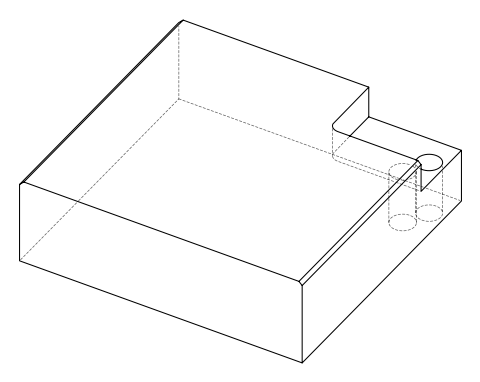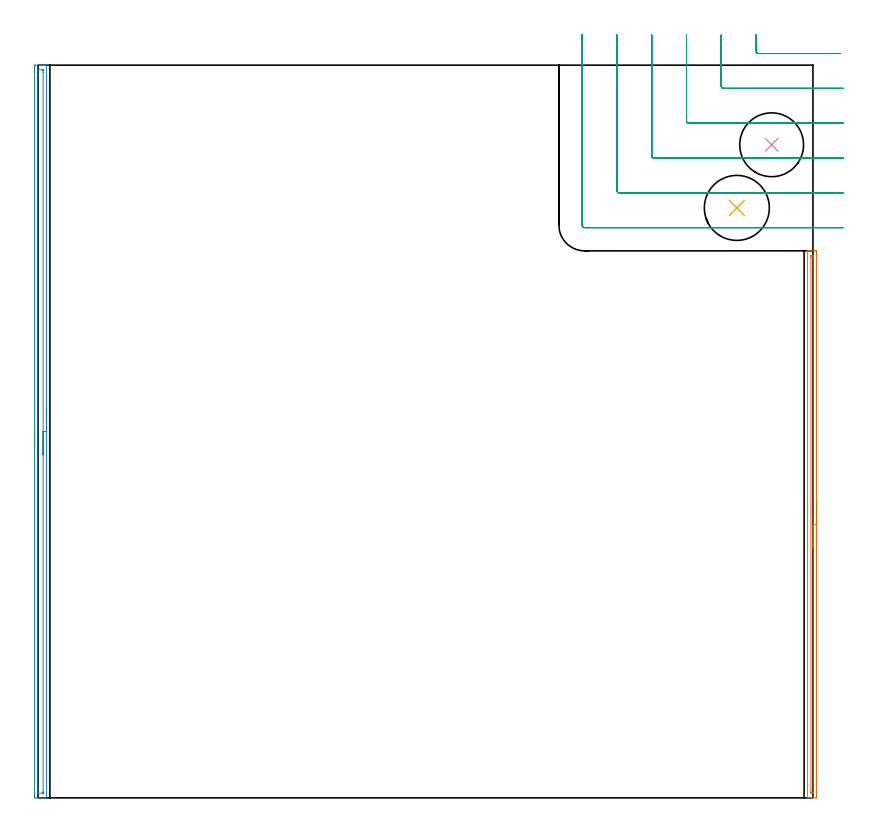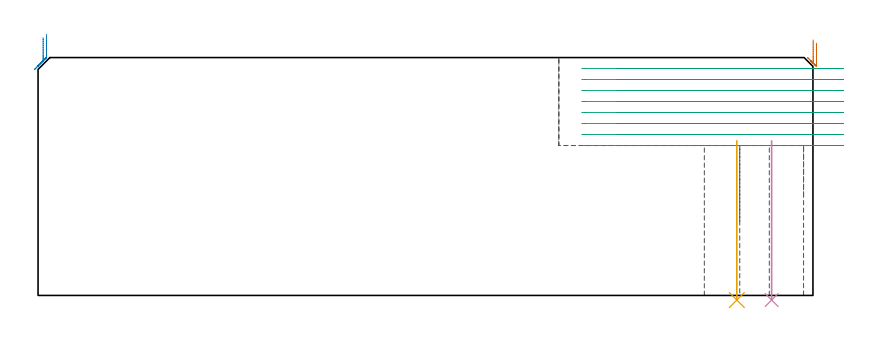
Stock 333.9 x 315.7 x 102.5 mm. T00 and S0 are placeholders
(PLAN: 5 operations, 3 tool changes, 22.5 min)
(1 AREA_MILL | FG_CHAMFER_SURFACE | UGT0205_001 | 3.93 min | 1724 mm3)
(2 AREA_MILL_1 | FG_CHAMFER_SURFACE_1 | UGT0205_001 | 5.24 min | 4113 mm3)
(3 MILL_CORNER_NOTCH_RECTANGULAR | CORNER_NOTCH_RECTANGULAR | UGT0201_094 | Follow Part, ap 5, ae 75% | 12.81 min | 330970 mm3)
(4 INDEXABLE_INSERT_DRILL_THROUGH_HOLE_FROM_SOLID | STEP1HOLE | NXT0302_026 | 0.28 min | 38351 mm3)
(5 INDEXABLE_INSERT_DRILL_THROUGH_HOLE_FROM_SOLID_1 | STEP1HOLE_1 | NXT0302_027 | 0.28 min | 39762 mm3)
(TOOL UGT0205_001 | Chamfer Mill 20 x 3 x 45 deg. | D20 FL50 Z2)
(TOOL UGT0201_094 | End mill 20 mm | D20 FL38 Z4)
(TOOL NXT0302_026 | Index. Insert Drill 27.5mm [880-D2750L32-03] | D27.5 PA176 FL83 Z2)
(TOOL NXT0302_027 | Index. Insert Drill 28mm [880-D2800L32-05] | D28 PA176 FL140 Z2)
(OP 1 AREA_MILL)
G17 G21 G94 G90
T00 M6
G54
G17 G0 G90 X335.4 Y127.85 S1061 M3
G43 Z112.5 H0
Z108.7
G94 G1 Y127.812 Z107.828 F250.
Y127.698 Z106.964
Y127.509 Z106.112
Y127.247 Z105.28
Y126.913 Z104.474
Y126.51 Z103.7
Y126.042 Z102.964
Y125.51 Z102.272
Y124.921 Z101.629
Y124.278 Z101.04
Y123.586 Z100.509
Y122.85 Z100.04
Y122.076 Z99.637
Y121.27 Z99.303
Y120.438 Z99.041
Y119.586 Z98.852
Y118.722 Z98.738
Y117.85 Z98.7
Y0.919
X335.399 Y0.595 Z98.701
X335.392 Y0.035 Z98.703
X335.39 Y0.007 Z98.705
X334.834 Y0. Z99.259
X334.242 Z99.855
X333.945 Z100.151
X333.352 Z100.744
X333.055 Z101.04
X332.462 Z101.637
X331.977 Z102.122
X331.638 Y0.007 Z102.453
X331.603 Y0.01 Z102.488
X331.6 Y0.149 Z102.5
Y235.551
X331.603 Y235.69 Z102.488
X331.638 Y235.693 Z102.453
X331.977 Y235.7 Z102.122
X332.462 Z101.638
X333.055 Z101.04
X334.242 Z99.855
X334.834 Y235.697 Z99.259
X335.39 Y235.693 Z98.704
X335.392 Y235.665 Z98.703
X335.399 Y235.105 Z98.701
X335.4 Y234.539 Z98.7
Y117.85
X333.986 Z100.114
Y3.229
X333.983 Y2.378 Z100.117
X333.981 Y2.342 Z100.119
X333.945 Y2.01 Z100.155
X333.427 Y2.005 Z100.673
X333.055 Y2.01 Z101.045
X333.019 Y2.378 Z101.081
X333.017 Y2.416 Z101.083
X333.014 Y3.27 Z101.086
Y232.471
X333.017 Y233.322 Z101.083
X333.019 Y233.358 Z101.081
X333.055 Y233.69 Z101.045
X333.573 Y233.695 Z100.527
X333.945 Y233.69 Z100.155
X333.981 Y233.322 Z100.119
X333.983 Y233.284 Z100.117
X333.986 Y232.43 Z100.114
Y117.85
Y116.978 Z100.152
Y116.114 Z100.266
Y115.262 Z100.455
Y114.43 Z100.717
Y113.624 Z101.051
Y112.85 Z101.454
Y112.114 Z101.923
Y111.422 Z102.454
Y110.779 Z103.043
Y110.19 Z103.686
Y109.658 Z104.379
Y109.19 Z105.114
Y108.787 Z105.888
Y108.453 Z106.694
Y108.191 Z107.526
Y108.002 Z108.378
Y107.888 Z109.243
Y107.85 Z110.114
G0 Z112.5
M5
M2
(OP 2 AREA_MILL_1)
G17 G21 G94 G90
T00 M6
G54
G17 G0 G90 X3.6 Y167.85 S1061 M3
G43 Z112.5 H0
G94 G1 Y167.812 Z111.628 F250.
Y167.698 Z110.763
Y167.509 Z109.912
Y167.247 Z109.08
Y166.913 Z108.274
Y166.51 Z107.5
Y166.042 Z106.764
Y165.51 Z106.072
Y164.921 Z105.429
Y164.278 Z104.839
Y163.586 Z104.308
Y162.85 Z103.84
Y162.076 Z103.437
Y161.27 Z103.103
Y160.438 Z102.841
Y159.586 Z102.652
Y158.722 Z102.538
Y157.85 Z102.5
Y0.172
X3.597 Y0.01 Z102.488
X3.463 Y0.002 Z102.355
X3.322 Y0. Z102.221
X3.035 Z101.934
X2.363 Z101.257
X1.152 Z100.048
X0.612 Z99.507
X-1.138 Y0.001 Z97.758
X-1.357 Y0.004 Z97.539
X-1.492 Y0.01 Z97.404
X-1.497 Y0.252 Z97.401
X-1.5 Y0.618 Z97.4
Y0.988
Y315.082
X-1.497 Y315.448 Z97.401
X-1.492 Y315.69 Z97.404
X-1.138 Y315.7 Z97.758
X0.612 Z99.507
X1.152 Z100.048
X1.488 Z100.384
X2.027 Z100.923
X2.363 Z101.257
X3.035 Z101.934
X3.322 Z102.221
X3.463 Y315.698 Z102.355
X3.598 Y315.69 Z102.488
X3.6 Y315.528 Z102.5
Y157.85
X2.186 Z101.086
X2.185 Y2.586 Z101.085
X2.184 Y2.405 Z101.084
X2.18 Y2.049 Z101.08
X2.179 Y2.014 Z101.079
X2.122 Y2.009 Z101.022
X2.016 Y2.004 Z100.916
X1.884 Y2.001 Z100.784
X0.133 Z99.033
X-0.029 Y2.007 Z98.871
X-0.06 Y2.01 Z98.84
X-0.079 Y2.018 Z98.821
X-0.081 Y2.054 Z98.819
X-0.084 Y2.223 Z98.816
X-0.085 Y2.405 Z98.815
X-0.086 Y3.118 Z98.814
X-0.085 Y313.114 Z98.815
X-0.084 Y313.295 Z98.816
X-0.08 Y313.651 Z98.82
X-0.079 Y313.686 Z98.821
X-0.022 Y313.691 Z98.878
X0.084 Y313.696 Z98.984
X0.216 Y313.699 Z99.116
X1.967 Z100.867
X2.129 Y313.693 Z101.029
X2.159 Y313.69 Z101.059
X2.179 Y313.682 Z101.079
X2.18 Y313.646 Z101.08
X2.184 Y313.477 Z101.084
X2.185 Y313.295 Z101.085
X2.186 Y312.582 Z101.086
Y157.85
Y156.978 Z101.124
Y156.114 Z101.238
Y155.262 Z101.426
Y154.43 Z101.689
Y153.624 Z102.023
Y152.85 Z102.425
Y152.114 Z102.894
Y151.422 Z103.425
Y150.779 Z104.015
Y150.19 Z104.658
Y149.658 Z105.35
Y149.19 Z106.086
Y148.787 Z106.86
Y148.453 Z107.665
Y148.191 Z108.497
Y148.002 Z109.349
Y147.888 Z110.214
Y147.85 Z111.086
G0 Z112.5
M5
M2
(OP 3 MILL_CORNER_NOTCH_RECTANGULAR)
G17 G21 G94 G90
T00 M6
G54
G17 G0 G90 X309.4 Y328.7 S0 M3
G43 Z112.5 H0
Z97.762
G94 G1 Y325.7 F250.
Y321.694 F500.
G3 X310.394 Y320.7 R1.
G1 X342.56
X345.56 F250.
G0 Z112.5
X294.4 Y328.7
Z97.762
G1 Y325.7
Y306.694 F500.
G3 X295.394 Y305.7 R1.
G1 X343.9
X346.9 F250.
G0 Z112.5
X279.4 Y328.7
Z97.762
G1 Y325.7
Y291.695 F500.
G3 X280.395 Y290.7 R1.
G1 X343.9
X346.9 F250.
G0 Z112.5
X264.4 Y328.7
Z97.762
G1 Y325.7
Y276.695 F500.
G3 X265.395 Y275.7 R1.
G1 X343.9
X346.9 F250.
G0 Z112.5
X249.4 Y328.7
Z97.762
G1 Y325.7
Y261.696 F500.
G3 X250.396 Y260.7 R1.
G1 X343.9
X346.9 F250.
G0 Z112.5
X234.4 Y328.7
Z97.762
G1 Y325.7
Y246.9 F500.
G3 X235.6 Y245.7 R1.2
G1 X343.9
X346.9 F250.
G0 Z112.5
X309.4 Y328.7
Z93.025
G1 Y325.7
Y321.694 F500.
G3 X310.394 Y320.7 R1.
G1 X342.56
X345.56 F250.
G0 Z112.5
X294.4 Y328.7
Z93.025
G1 Y325.7
Y306.694 F500.
G3 X295.394 Y305.7 R1.
G1 X343.9
X346.9 F250.
G0 Z112.5
X279.4 Y328.7
Z93.025
G1 Y325.7
Y291.695 F500.
G3 X280.395 Y290.7 R1.
G1 X343.9
X346.9 F250.
G0 Z112.5
X264.4 Y328.7
Z93.025
G1 Y325.7
Y276.695 F500.
G3 X265.395 Y275.7 R1.
G1 X343.9
X346.9 F250.
G0 Z112.5
X249.4 Y328.7
Z93.025
G1 Y325.7
Y261.696 F500.
G3 X250.396 Y260.7 R1.
G1 X343.9
X346.9 F250.
G0 Z112.5
X234.4 Y328.7
Z93.025
G1 Y325.7
Y246.9 F500.
G3 X235.6 Y245.7 R1.2
G1 X343.9
X346.9 F250.
G0 Z112.5
X309.4 Y328.7
Z88.287
G1 Y325.7
Y321.694 F500.
G3 X310.394 Y320.7 R1.
G1 X342.56
X345.56 F250.
G0 Z112.5
X294.4 Y328.7
Z88.287
G1 Y325.7
Y306.694 F500.
G3 X295.394 Y305.7 R1.
G1 X343.9
X346.9 F250.
G0 Z112.5
X279.4 Y328.7
Z88.287
G1 Y325.7
Y291.695 F500.
G3 X280.395 Y290.7 R1.
G1 X343.9
X346.9 F250.
G0 Z112.5
X264.4 Y328.7
Z88.287
G1 Y325.7
Y276.695 F500.
G3 X265.395 Y275.7 R1.
G1 X343.9
X346.9 F250.
G0 Z112.5
X249.4 Y328.7
Z88.287
G1 Y325.7
Y261.696 F500.
G3 X250.396 Y260.7 R1.
G1 X343.9
X346.9 F250.
G0 Z112.5
X234.4 Y328.7
Z88.287
G1 Y325.7
Y246.9 F500.
G3 X235.6 Y245.7 R1.2
G1 X343.9
X346.9 F250.
G0 Z112.5
X309.4 Y328.7
Z83.55
G1 Y325.7
Y321.694 F500.
G3 X310.394 Y320.7 R1.
G1 X342.56
X345.56 F250.
G0 Z112.5
X294.4 Y328.7
Z83.55
G1 Y325.7
Y306.694 F500.
G3 X295.394 Y305.7 R1.
G1 X343.9
X346.9 F250.
G0 Z112.5
X279.4 Y328.7
Z83.55
G1 Y325.7
Y291.695 F500.
G3 X280.395 Y290.7 R1.
G1 X343.9
X346.9 F250.
G0 Z112.5
X264.4 Y328.7
Z83.55
G1 Y325.7
Y276.695 F500.
G3 X265.395 Y275.7 R1.
G1 X343.9
X346.9 F250.
G0 Z112.5
X249.4 Y328.7
Z83.55
G1 Y325.7
Y261.696 F500.
G3 X250.396 Y260.7 R1.
G1 X343.9
X346.9 F250.
G0 Z112.5
X234.4 Y328.7
Z83.55
G1 Y325.7
Y246.9 F500.
G3 X235.6 Y245.7 R1.2
G1 X343.9
X346.9 F250.
G0 Z112.5
X309.4 Y328.7
Z78.812
G1 Y325.7
Y321.694 F500.
G3 X310.394 Y320.7 R1.
G1 X342.56
X345.56 F250.
G0 Z112.5
X294.4 Y328.7
Z78.812
G1 Y325.7
Y306.694 F500.
G3 X295.394 Y305.7 R1.
G1 X343.9
X346.9 F250.
G0 Z112.5
X279.4 Y328.7
Z78.812
G1 Y325.7
Y291.695 F500.
G3 X280.395 Y290.7 R1.
G1 X343.9
X346.9 F250.
G0 Z112.5
X264.4 Y328.7
Z78.812
G1 Y325.7
Y276.695 F500.
G3 X265.395 Y275.7 R1.
G1 X343.9
X346.9 F250.
G0 Z112.5
X249.4 Y328.7
Z78.812
G1 Y325.7
Y261.696 F500.
G3 X250.396 Y260.7 R1.
G1 X343.9
X346.9 F250.
G0 Z112.5
X234.4 Y328.7
Z78.812
G1 Y325.7
Y246.9 F500.
G3 X235.6 Y245.7 R1.2
G1 X343.9
X346.9 F250.
G0 Z112.5
X309.4 Y328.7
Z74.075
G1 Y325.7
Y321.694 F500.
G3 X310.394 Y320.7 R1.
G1 X342.56
X345.56 F250.
G0 Z112.5
X294.4 Y328.7
Z74.075
G1 Y325.7
Y306.694 F500.
G3 X295.394 Y305.7 R1.
G1 X343.9
X346.9 F250.
G0 Z112.5
X279.4 Y328.7
Z74.075
G1 Y325.7
Y291.695 F500.
G3 X280.395 Y290.7 R1.
G1 X343.9
X346.9 F250.
G0 Z112.5
X264.4 Y328.7
Z74.075
G1 Y325.7
Y276.695 F500.
G3 X265.395 Y275.7 R1.
G1 X343.9
X346.9 F250.
G0 Z112.5
X249.4 Y328.7
Z74.075
G1 Y325.7
Y261.696 F500.
G3 X250.396 Y260.7 R1.
G1 X343.9
X346.9 F250.
G0 Z112.5
X234.4 Y328.7
Z74.075
G1 Y325.7
Y246.9 F500.
G3 X235.6 Y245.7 R1.2
G1 X343.9
X346.9 F250.
G0 Z112.5
X309.4 Y328.7
Z69.337
G1 Y325.7
Y321.694 F500.
G3 X310.394 Y320.7 R1.
G1 X342.56
X345.56 F250.
G0 Z112.5
X294.4 Y328.7
Z69.337
G1 Y325.7
Y306.694 F500.
G3 X295.394 Y305.7 R1.
G1 X343.9
X346.9 F250.
G0 Z112.5
X279.4 Y328.7
Z69.337
G1 Y325.7
Y291.695 F500.
G3 X280.395 Y290.7 R1.
G1 X343.9
X346.9 F250.
G0 Z112.5
X264.4 Y328.7
Z69.337
G1 Y325.7
Y276.695 F500.
G3 X265.395 Y275.7 R1.
G1 X343.9
X346.9 F250.
G0 Z112.5
X249.4 Y328.7
Z69.337
G1 Y325.7
Y261.696 F500.
G3 X250.396 Y260.7 R1.
G1 X343.9
X346.9 F250.
G0 Z112.5
X234.4 Y328.7
Z69.337
G1 Y325.7
Y246.9 F500.
G3 X235.6 Y245.7 R1.2
G1 X343.9
X346.9 F250.
G0 Z112.5
X309.4 Y328.7
Z64.6
G1 Y325.7
Y321.694 F500.
G3 X310.394 Y320.7 R1.
G1 X342.56
X345.56 F250.
G0 Z112.5
X294.4 Y328.7
Z64.6
G1 Y325.7
Y306.694 F500.
G3 X295.394 Y305.7 R1.
G1 X343.9
X346.9 F250.
G0 Z112.5
X279.4 Y328.7
Z64.6
G1 Y325.7
Y291.695 F500.
G3 X280.395 Y290.7 R1.
G1 X343.9
X346.9 F250.
G0 Z112.5
X264.4 Y328.7
Z64.6
G1 Y325.7
Y276.695 F500.
G3 X265.395 Y275.7 R1.
G1 X343.9
X346.9 F250.
G0 Z112.5
X249.4 Y328.7
Z64.6
G1 Y325.7
Y261.696 F500.
G3 X250.396 Y260.7 R1.
G1 X343.9
X346.9 F250.
G0 Z112.5
X234.4 Y328.7
Z64.6
G1 Y325.7
Y246.9 F500.
G3 X235.6 Y245.7 R1.2
G1 X343.9
X346.9 F250.
G0 Z112.5
M5
M2
(OP 4 INDEXABLE_INSERT_DRILL_THROUGH_HOLE_FROM_SOLID)
G17 G21 G94 G90
T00 M6
G54
G17 G0 G90 X316.1 Y281.4 S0 M3
G43 Z112.5 H1
G94 G81 G98 Z-1.98 F250. R66.6
G80
M5
M2
(OP 5 INDEXABLE_INSERT_DRILL_THROUGH_HOLE_FROM_SOLID_1)
G17 G21 G94 G90
T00 M6
G54
G17 G0 G90 X301.1 Y254.2 S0 M3
G43 Z112.5 H1
G94 G81 G98 Z-1.989 F250. R66.6
G80
M5
M2
